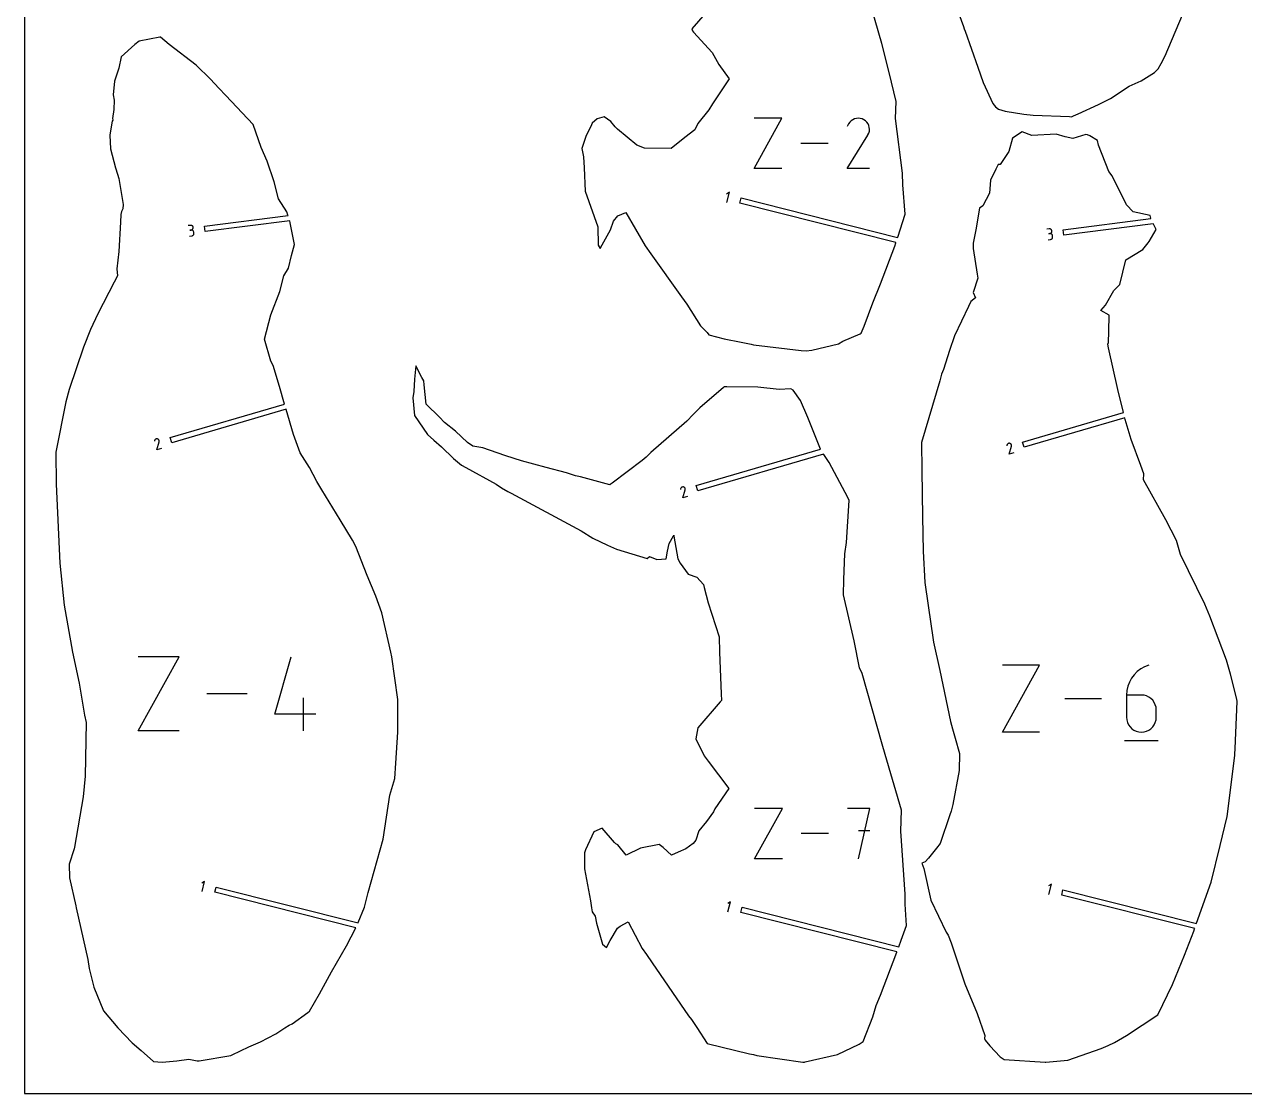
# Model space of a CAD drawing. Extents: x 0 to 560, y 0 to 480.
# Drawn here: x 0 to 258.7, y 0 to 226.6 of the extents above; entities that cross this region are included whole.
import ezdxf

# ---------------------------------------------------------------- set-up
doc = ezdxf.new("R2010")
doc.units = 0

msp = doc.modelspace()

# ---------------------------------------------------------------- linework, layer by layer
at = {"layer": 'annotation', "color": 1}
for p, q in [((154.689259, 196.07568), (160.608224, 206.735701)), ((160.608224, 206.735701), (154.689259, 206.735701)), ((174.750302, 205.55035), (174.439446, 204.954041)), ((174.996991, 205.900159), (174.750302, 205.55035)), ((175.292963, 206.192169), (174.996991, 205.900159)), ((175.629216, 206.42404), (175.292963, 206.192169)), ((175.996748, 206.593435), (175.629216, 206.42404)), ((176.386559, 206.698014), (175.996748, 206.593435)), ((176.789646, 206.735441), (176.386559, 206.698014)), ((177.197008, 206.703375), (176.789646, 206.735441)), ((177.599644, 206.59948), (177.197008, 206.703375)), ((177.988552, 206.421415), (177.599644, 206.59948)), ((178.336389, 206.174418), (177.988552, 206.421415)), ((177.988552, 206.421415), (177.988552, 206.421415)), ((178.627218, 205.878022), (178.336389, 206.174418)), ((178.858454, 205.541313), (178.627218, 205.878022)), ((179.02751, 205.173373), (178.858454, 205.541313)), ((179.131801, 204.783288), (179.02751, 205.173373)), ((179.16874, 204.38014), (179.131801, 204.783288)), ((179.135742, 203.973015), (179.16874, 204.38014)), ((174.432761, 196.075594), (178.807474, 203.11832)), ((178.807474, 203.11832), (178.812704, 203.124791)), ((178.807474, 203.11832), (178.807474, 203.11832)), ((178.812704, 203.124791), (178.817719, 203.131318)), ((178.817719, 203.131318), (178.822552, 203.137954)), ((178.822552, 203.137954), (178.827237, 203.144756)), ((178.827237, 203.144756), (178.831807, 203.151777)), ((178.831807, 203.151777), (178.836294, 203.159074)), ((178.836294, 203.159074), (178.840731, 203.166701)), ((178.840731, 203.166701), (178.845152, 203.174713)), ((178.845152, 203.174713), (178.84959, 203.183165)), ((178.84959, 203.183165), (179.030221, 203.570995)), ((178.84959, 203.183165), (178.84959, 203.183165)), ((179.030221, 203.570995), (179.135742, 203.973015)), ((170.435451, 201.40569), (164.606735, 201.40569)), ((160.608224, 196.07568), (154.689259, 196.07568)), ((179.167131, 196.075594), (174.432761, 196.075594)), ((149.489924, 191.026272), (148.885158, 190.665208)), ((148.941589, 188.854423), (149.489924, 191.026272)), ((35.216917, 184.023643), (34.723457, 183.961014)), ((35.306678, 184.026941), (35.216917, 184.023643)), ((35.393103, 184.014583), (35.306678, 184.026941)), ((35.474622, 183.987806), (35.393103, 184.014583)), ((35.549669, 183.947843), (35.474622, 183.987806)), ((35.616674, 183.895932), (35.549669, 183.947843)), ((35.674069, 183.833307), (35.616674, 183.895932)), ((35.720288, 183.761205), (35.674069, 183.833307)), ((35.75376, 183.68086), (35.720288, 183.761205)), ((35.772919, 183.593509), (35.75376, 183.68086)), ((35.005158, 181.741488), (35.498618, 181.804117)), ((35.342176, 183.036723), (35.095098, 183.005364)), ((35.095098, 183.005364), (35.342176, 183.036723)), ((35.342176, 183.036723), (35.429915, 183.055955)), ((35.431938, 183.040021), (35.342176, 183.036723)), ((35.342176, 183.036723), (35.342176, 183.036723)), ((35.429915, 183.055955), (35.51051, 183.089524)), ((35.518362, 183.027663), (35.431938, 183.040021)), ((35.498618, 181.804117), (35.586357, 181.823343)), ((35.498618, 181.804117), (35.498618, 181.804117)), ((35.51051, 183.089524), (35.582751, 183.135854)), ((35.599881, 183.000885), (35.518362, 183.027663)), ((35.582751, 183.135854), (35.645426, 183.193368)), ((35.586357, 181.823343), (35.666956, 181.856887)), ((35.674928, 182.960923), (35.599881, 183.000885)), ((35.645426, 183.193368), (35.697324, 183.260489)), ((35.666956, 181.856887), (35.739203, 181.903166)), ((35.741933, 182.909011), (35.674928, 182.960923)), ((35.697324, 183.260489), (35.737233, 183.33564)), ((35.737233, 183.33564), (35.763943, 183.417245)), ((35.739203, 181.903166), (35.801889, 181.960594)), ((35.799329, 182.846387), (35.741933, 182.909011)), ((35.763943, 183.417245), (35.776242, 183.503727)), ((35.776242, 183.503727), (35.772919, 183.593509)), ((35.772919, 183.593509), (35.772919, 183.593509)), ((35.845547, 182.774284), (35.799329, 182.846387)), ((35.801889, 181.960594), (35.853803, 182.027587)), ((35.879019, 182.69394), (35.845547, 182.774284)), ((35.853803, 182.027587), (35.893735, 182.10256)), ((35.898178, 182.606589), (35.879019, 182.69394)), ((35.893735, 182.10256), (35.920474, 182.183928)), ((35.929537, 182.35951), (35.898178, 182.606589)), ((35.898178, 182.606589), (35.898178, 182.606589)), ((35.920474, 182.183928), (35.932812, 182.270106)), ((35.932812, 182.270106), (35.929537, 182.35951)), ((217.285403, 183.262156), (216.791943, 183.199526)), ((217.410663, 182.275235), (217.163584, 182.243876)), ((217.163584, 182.243876), (217.410663, 182.275235)), ((217.375165, 183.265454), (217.285403, 183.262156)), ((217.461589, 183.253096), (217.375165, 183.265454)), ((217.410663, 182.275235), (217.498401, 182.294467)), ((217.500424, 182.278533), (217.410663, 182.275235)), ((217.410663, 182.275235), (217.410663, 182.275235)), ((217.543108, 183.226318), (217.461589, 183.253096)), ((217.498401, 182.294467), (217.578997, 182.328037)), ((217.586848, 182.266176), (217.500424, 182.278533)), ((217.618155, 183.186356), (217.543108, 183.226318)), ((217.578997, 182.328037), (217.651237, 182.374367)), ((217.668367, 182.239398), (217.586848, 182.266176)), ((217.68516, 183.134444), (217.618155, 183.186356)), ((217.651237, 182.374367), (217.713912, 182.431881)), ((217.654843, 181.061856), (217.735442, 181.0954)), ((217.743414, 182.199435), (217.668367, 182.239398)), ((217.742556, 183.07182), (217.68516, 183.134444)), ((217.713912, 182.431881), (217.76581, 182.499002)), ((217.735442, 181.0954), (217.807689, 181.141679)), ((217.788774, 182.999717), (217.742556, 183.07182)), ((217.810419, 182.147524), (217.743414, 182.199435)), ((217.76581, 182.499002), (217.805719, 182.574153)), ((217.822246, 182.919373), (217.788774, 182.999717)), ((217.805719, 182.574153), (217.832429, 182.655758)), ((217.807689, 181.141679), (217.870375, 181.199107)), ((217.867815, 182.084899), (217.810419, 182.147524)), ((217.841405, 182.832022), (217.822246, 182.919373)), ((217.832429, 182.655758), (217.844728, 182.74224)), ((217.844728, 182.74224), (217.841405, 182.832022)), ((217.841405, 182.832022), (217.841405, 182.832022)), ((217.914033, 182.012797), (217.867815, 182.084899)), ((217.870375, 181.199107), (217.922289, 181.2661)), ((217.947505, 181.932452), (217.914033, 182.012797)), ((217.922289, 181.2661), (217.962221, 181.341073)), ((217.966664, 181.845102), (217.947505, 181.932452)), ((217.962221, 181.341073), (217.988961, 181.422441)), ((217.998023, 181.598023), (217.966664, 181.845102)), ((217.966664, 181.845102), (217.966664, 181.845102)), ((217.988961, 181.422441), (218.001298, 181.508619)), ((218.001298, 181.508619), (217.998023, 181.598023)), ((217.073644, 180.98), (217.567104, 181.04263)), ((217.567104, 181.04263), (217.654843, 181.061856)), ((217.567104, 181.04263), (217.567104, 181.04263)), ((27.601665, 138.400804), (27.574046, 138.262222)), ((27.630845, 138.485884), (27.601665, 138.400804)), ((27.673367, 138.562205), (27.630845, 138.485884)), ((27.727554, 138.628765), (27.673367, 138.562205)), ((27.791726, 138.684562), (27.727554, 138.628765)), ((27.864207, 138.728596), (27.791726, 138.684562)), ((27.943317, 138.759864), (27.864207, 138.728596)), ((28.027379, 138.777365), (27.943317, 138.759864)), ((28.114713, 138.780099), (28.027379, 138.777365)), ((28.095122, 136.470831), (28.5632, 138.148936)), ((28.203643, 138.767063), (28.114713, 138.780099)), ((28.288344, 138.737705), (28.203643, 138.767063)), ((28.203643, 138.767063), (28.203643, 138.767063)), ((28.364452, 138.695028), (28.288344, 138.737705)), ((28.43091, 138.640712), (28.364452, 138.695028)), ((28.486663, 138.576437), (28.43091, 138.640712)), ((28.530655, 138.503884), (28.486663, 138.576437)), ((28.561828, 138.424733), (28.530655, 138.503884)), ((28.579128, 138.340664), (28.561828, 138.424733)), ((28.5632, 138.148936), (28.563874, 138.150549)), ((28.5632, 138.148936), (28.5632, 138.148936)), ((28.563874, 138.150549), (28.564502, 138.152161)), ((28.564502, 138.152161), (28.565086, 138.153784)), ((28.565086, 138.153784), (28.565631, 138.155432)), ((28.565631, 138.155432), (28.56614, 138.157117)), ((28.56614, 138.157117), (28.566615, 138.158853)), ((28.566615, 138.158853), (28.567062, 138.160653)), ((28.567062, 138.160653), (28.567482, 138.162529)), ((28.567482, 138.162529), (28.56788, 138.164495)), ((28.56788, 138.164495), (28.581497, 138.253358)), ((28.56788, 138.164495), (28.56788, 138.164495)), ((28.581497, 138.253358), (28.579128, 138.340664)), ((208.308472, 137.447166), (208.280853, 137.308585)), ((208.337652, 137.532246), (208.308472, 137.447166)), ((208.380174, 137.608567), (208.337652, 137.532246)), ((208.434361, 137.675127), (208.380174, 137.608567)), ((208.498534, 137.730924), (208.434361, 137.675127)), ((208.571014, 137.774958), (208.498534, 137.730924)), ((208.650124, 137.806226), (208.571014, 137.774958)), ((208.734186, 137.823728), (208.650124, 137.806226)), ((208.821521, 137.826461), (208.734186, 137.823728)), ((208.801929, 135.517194), (209.270007, 137.195298)), ((208.910451, 137.813425), (208.821521, 137.826461)), ((208.995152, 137.784067), (208.910451, 137.813425)), ((208.910451, 137.813425), (208.910451, 137.813425)), ((209.071259, 137.74139), (208.995152, 137.784067)), ((209.137718, 137.687074), (209.071259, 137.74139)), ((209.193471, 137.622799), (209.137718, 137.687074)), ((209.237462, 137.550246), (209.193471, 137.622799)), ((209.268636, 137.471095), (209.237462, 137.550246)), ((209.285935, 137.387027), (209.268636, 137.471095)), ((209.270007, 137.195298), (209.270681, 137.196911)), ((209.270007, 137.195298), (209.270007, 137.195298)), ((209.270681, 137.196911), (209.271309, 137.198523)), ((209.271309, 137.198523), (209.271894, 137.200146)), ((209.271894, 137.200146), (209.272439, 137.201794)), ((209.272439, 137.201794), (209.272947, 137.203479)), ((209.272947, 137.203479), (209.273423, 137.205215)), ((209.273423, 137.205215), (209.273869, 137.207015)), ((209.273869, 137.207015), (209.27429, 137.208891)), ((209.27429, 137.208891), (209.274688, 137.210857)), ((209.274688, 137.210857), (209.288304, 137.29972)), ((209.274688, 137.210857), (209.274688, 137.210857)), ((209.288304, 137.29972), (209.285935, 137.387027)), ((29.050159, 136.749411), (28.095122, 136.470831)), ((209.756966, 135.795773), (208.801929, 135.517194)), ((139.13378, 128.206507), (139.106161, 128.067926)), ((139.16296, 128.291588), (139.13378, 128.206507)), ((139.205482, 128.367909), (139.16296, 128.291588)), ((139.259669, 128.434468), (139.205482, 128.367909)), ((139.323842, 128.490266), (139.259669, 128.434468)), ((139.396322, 128.534299), (139.323842, 128.490266)), ((139.475432, 128.565567), (139.396322, 128.534299)), ((139.559494, 128.583069), (139.475432, 128.565567)), ((139.646829, 128.585802), (139.559494, 128.583069)), ((139.627237, 126.276535), (140.095315, 127.954639)), ((139.735759, 128.572767), (139.646829, 128.585802)), ((139.820459, 128.543409), (139.735759, 128.572767)), ((139.735759, 128.572767), (139.735759, 128.572767)), ((139.896567, 128.500731), (139.820459, 128.543409)), ((139.963026, 128.446415), (139.896567, 128.500731)), ((140.018779, 128.382141), (139.963026, 128.446415)), ((140.06277, 128.309588), (140.018779, 128.382141)), ((140.093944, 128.230437), (140.06277, 128.309588)), ((140.111243, 128.146368), (140.093944, 128.230437)), ((140.095315, 127.954639), (140.095989, 127.956253)), ((140.095315, 127.954639), (140.095315, 127.954639)), ((140.095989, 127.956253), (140.096617, 127.957864)), ((140.096617, 127.957864), (140.097202, 127.959487)), ((140.097202, 127.959487), (140.097747, 127.961135)), ((140.097747, 127.961135), (140.098255, 127.96282)), ((140.098255, 127.96282), (140.098731, 127.964556)), ((140.098731, 127.964556), (140.099177, 127.966356)), ((140.099177, 127.966356), (140.099598, 127.968232)), ((140.099598, 127.968232), (140.099995, 127.970198)), ((140.099995, 127.970198), (140.113612, 128.059062)), ((140.099995, 127.970198), (140.099995, 127.970198)), ((140.113612, 128.059062), (140.111243, 128.146368)), ((140.582274, 126.555114), (139.627237, 126.276535)), ((24.101174, 76.909811), (32.786373, 92.551801)), ((32.786373, 92.551801), (24.101174, 92.551801)), ((53.070638, 80.387226), (56.539224, 92.551801)), ((207.358958, 76.595963), (215.243312, 90.795637)), ((215.243312, 90.795637), (207.358958, 90.795637)), ((238.393695, 90.795637), (237.490381, 90.456949)), ((238.393695, 90.795637), (238.393695, 90.795637)), ((234.706263, 88.039989), (234.260064, 87.227365)), ((235.260903, 88.780693), (234.706263, 88.039989)), ((235.915476, 89.438043), (235.260903, 88.780693)), ((236.661471, 90.000606), (235.915476, 89.438043)), ((237.490381, 90.456949), (236.661471, 90.000606)), ((233.727026, 85.432088), (233.657206, 84.472303)), ((233.930816, 86.354253), (233.727026, 85.432088)), ((234.260064, 87.227365), (233.930816, 86.354253)), ((47.206363, 84.730806), (38.653591, 84.730806)), ((59.152435, 76.909811), (59.152435, 83.856793)), ((228.333664, 83.6958), (220.569525, 83.6958)), ((233.657206, 84.472303), (233.657206, 79.752733)), ((236.810413, 84.472303), (233.657206, 84.472303)), ((237.377525, 84.421693), (236.810413, 84.472303)), ((237.911158, 84.275732), (237.377525, 84.421693)), ((238.402435, 84.043221), (237.911158, 84.275732)), ((238.842483, 83.732964), (238.402435, 84.043221)), ((239.222424, 83.353761), (238.842483, 83.732964)), ((239.533384, 82.914416), (239.222424, 83.353761)), ((239.766487, 82.423731), (239.533384, 82.914416)), ((61.755836, 80.387226), (53.070638, 80.387226)), ((239.912858, 81.890507), (239.766487, 82.423731)), ((239.963621, 81.323548), (239.912858, 81.890507)), ((239.963621, 79.752733), (239.963621, 81.323548)), ((239.963621, 81.323548), (239.963621, 81.323548)), ((233.657206, 79.752733), (233.657206, 79.752733)), ((233.657206, 79.752733), (233.708115, 79.185499)), ((233.708115, 79.185499), (233.854852, 78.651539)), ((233.854852, 78.651539), (234.088431, 78.159787)), ((234.088431, 78.159787), (234.399868, 77.719178)), ((234.399868, 77.719178), (234.780176, 77.338645)), ((238.842483, 77.338645), (239.222424, 77.719178)), ((239.222424, 77.719178), (239.533384, 78.159787)), ((239.533384, 78.159787), (239.766487, 78.651539)), ((239.766487, 78.651539), (239.912858, 79.185499)), ((239.912858, 79.185499), (239.963621, 79.752733)), ((32.786373, 76.909811), (24.101174, 76.909811)), ((215.243312, 76.595963), (207.358958, 76.595963)), ((234.780176, 77.338645), (235.22037, 77.027123)), ((235.22037, 77.027123), (235.711464, 76.793546)), ((235.711464, 76.793546), (236.244474, 76.646848)), ((236.244474, 76.646848), (236.810413, 76.595963)), ((236.810413, 76.595963), (237.377525, 76.646848)), ((236.810413, 76.595963), (236.810413, 76.595963)), ((237.377525, 76.646848), (237.911158, 76.793546)), ((237.911158, 76.793546), (238.402435, 77.027123)), ((238.402435, 77.027123), (238.842483, 77.338645)), ((233.262276, 74.821004), (240.362113, 74.821004)), ((154.793677, 49.786906), (160.695669, 60.416358)), ((160.695669, 60.416358), (154.793677, 60.416358)), ((179.20622, 60.416358), (174.479427, 60.416358)), ((176.843157, 49.786906), (179.20622, 60.416358)), ((170.494716, 55.101632), (164.682713, 55.101632)), ((179.20622, 55.682899), (176.843157, 55.682899)), ((160.695669, 49.786906), (154.793677, 49.786906)), ((38.204124, 44.970346), (37.599358, 44.609282)), ((37.655789, 42.798497), (38.204124, 44.970346)), ((217.7294, 44.378842), (217.124634, 44.017778)), ((217.181065, 42.206993), (217.7294, 44.378842)), ((149.706758, 40.665585), (149.101992, 40.30452)), ((149.158423, 38.493735), (149.706758, 40.665585))]:
    msp.add_line(p, q, dxfattribs=at)
at = {"layer": 'boundary', "color": 5}
for p, q in [((181.775632, 222.575982), (176.452246, 241.229711)), ((197.297833, 230.985989), (199.13038, 226.1594)), ((144.334899, 228.918737), (141.521663, 225.701973)), ((241.831069, 219.938601), (245.505472, 228.62451)), ((141.521663, 225.701973), (141.633797, 225.262346)), ((141.633797, 225.262346), (141.860823, 224.957294)), ((199.13038, 226.1594), (199.273893, 225.700949)), ((199.273893, 225.700949), (199.454768, 225.161159)), ((199.454768, 225.161159), (202.117347, 217.560753)), ((24.352935, 223.06472), (23.398212, 222.386883)), ((28.708509, 223.876631), (24.352935, 223.06472)), ((28.876397, 223.895634), (28.708509, 223.876631)), ((30.691288, 222.377196), (28.876397, 223.895634)), ((141.860823, 224.957294), (145.845588, 220.62738)), ((183.330487, 216.423293), (181.775632, 222.575982)), ((23.398212, 222.386883), (20.524671, 219.756901)), ((36.435098, 217.957042), (30.691288, 222.377196)), ((145.845588, 220.62738), (147.215217, 218.132562)), ((241.03447, 218.341792), (241.831069, 219.938601)), ((19.987259, 217.31935), (19.066136, 214.581545)), ((20.524671, 219.756901), (19.987259, 217.31935)), ((39.42095, 214.978793), (36.435098, 217.957042)), ((147.215217, 218.132562), (149.444792, 215.090869)), ((202.117347, 217.560753), (203.269093, 214.293097)), ((240.354264, 217.168197), (241.03447, 218.341792)), ((41.217611, 213.125748), (39.42095, 214.978793)), ((149.444792, 215.090869), (145.918436, 209.788539)), ((184.788022, 210.250322), (183.330487, 216.423293)), ((236.769829, 214.67023), (239.608566, 216.451859)), ((239.608566, 216.451859), (240.354264, 217.168197)), ((19.066136, 214.581545), (18.790901, 211.709369)), ((42.720432, 211.530668), (41.217611, 213.125748)), ((203.269093, 214.293097), (205.347056, 209.823771)), ((230.253895, 210.919924), (234.233173, 213.550333)), ((234.233173, 213.550333), (236.769829, 214.67023)), ((18.790901, 211.709369), (19.055772, 210.527542)), ((19.055772, 210.527542), (18.934564, 208.589949)), ((48.491384, 205.380537), (42.720432, 211.530668)), ((145.918436, 209.788539), (145.119637, 208.52219)), ((184.677387, 206.688568), (184.788022, 210.250322)), ((205.347056, 209.823771), (205.879436, 209.141442)), ((223.390728, 207.634423), (227.709096, 209.630484)), ((227.709096, 209.630484), (230.253895, 210.919924)), ((18.934564, 208.589949), (18.665262, 206.656706)), ((122.948559, 207.045733), (121.42486, 206.596831)), ((124.294506, 206.017312), (122.948559, 207.045733)), ((145.119637, 208.52219), (142.782727, 205.625978)), ((205.879436, 209.141442), (206.503812, 208.631689)), ((206.503812, 208.631689), (207.912949, 208.2553)), ((207.912949, 208.2553), (211.921592, 207.560339)), ((211.921592, 207.560339), (213.866339, 207.391285)), ((213.866339, 207.391285), (221.564559, 207.090424)), ((221.564559, 207.090424), (221.969657, 207.04047)), ((221.969657, 207.04047), (222.422894, 207.234331)), ((222.422894, 207.234331), (223.390728, 207.634423)), ((18.607456, 206.084879), (18.260207, 204.087744)), ((18.767884, 206.32164), (18.607456, 206.084879)), ((18.665262, 206.656706), (18.734851, 206.407564)), ((18.734851, 206.407564), (18.767884, 206.32164)), ((50.20152, 200.501262), (48.491384, 205.380537)), ((120.201285, 205.299043), (119.001367, 202.826137)), ((120.371359, 205.653689), (120.201285, 205.299043)), ((121.42486, 206.596831), (120.371359, 205.653689)), ((125.244372, 204.883649), (124.294506, 206.017312)), ((125.768346, 204.394092), (125.244372, 204.883649)), ((129.847627, 200.989889), (125.768346, 204.394092)), ((142.782727, 205.625978), (142.155642, 204.271898)), ((186.165845, 195.115798), (184.677387, 206.688568)), ((18.260207, 204.087744), (18.1146, 203.150052)), ((18.1146, 203.150052), (18.227807, 200.271557)), ((119.001367, 202.826137), (118.16116, 200.319025)), ((140.038976, 202.661443), (137.117505, 200.307499)), ((142.155642, 204.271898), (140.038976, 202.661443)), ((209.502778, 202.5258), (208.740758, 199.685526)), ((211.553197, 203.86547), (209.502778, 202.5258)), ((213.620314, 203.091202), (211.553197, 203.86547)), ((218.731187, 203.343567), (213.620314, 203.091202)), ((220.635106, 202.761498), (218.731187, 203.343567)), ((222.254069, 202.461279), (220.635106, 202.761498)), ((225.014309, 203.291227), (222.254069, 202.461279)), ((225.373438, 203.228211), (225.014309, 203.291227)), ((225.853051, 202.970155), (225.373438, 203.228211)), ((227.47394, 201.977047), (225.853051, 202.970155)), ((227.692687, 201.034465), (227.47394, 201.977047)), ((18.227807, 200.271557), (19.320937, 196.222368)), ((51.449419, 197.632221), (50.20152, 200.501262)), ((118.16116, 200.319025), (118.51259, 198.546726)), ((131.489387, 200.389586), (129.847627, 200.989889)), ((137.117505, 200.307499), (131.489387, 200.389586)), ((208.740758, 199.685526), (206.847562, 196.914579)), ((229.891365, 195.409736), (227.692687, 201.034465)), ((52.95971, 193.262805), (51.449419, 197.632221)), ((118.51259, 198.546726), (118.675964, 196.236192)), ((206.471462, 196.950952), (205.968881, 195.926856)), ((206.847562, 196.914579), (206.471462, 196.950952)), ((19.320937, 196.222368), (19.743008, 194.86444)), ((19.743008, 194.86444), (19.990917, 193.976425)), ((118.675964, 196.236192), (118.881399, 191.259963)), ((186.202595, 192.579385), (186.165845, 195.115798)), ((205.968881, 195.926856), (204.788375, 193.584464)), ((230.614066, 194.545701), (229.891365, 195.409736)), ((233.642203, 188.365175), (230.614066, 194.545701)), ((19.990917, 193.976425), (20.93718, 188.417737)), ((53.887535, 189.668047), (52.95971, 193.262805)), ((186.717005, 186.396781), (186.202595, 192.579385)), ((204.788375, 193.584464), (204.601451, 190.857891)), ((55.646383, 186.859064), (53.887535, 189.668047)), ((118.881399, 191.259963), (121.573369, 183.745467)), ((151.672227, 188.729172), (151.95276, 189.840306)), ((151.95276, 189.840306), (185.127676, 181.464505)), ((204.601451, 190.857891), (203.17155, 188.191135)), ((20.463412, 186.347779), (20.400925, 184.675361)), ((20.596412, 186.975467), (20.463412, 186.347779)), ((20.853343, 187.554488), (20.596412, 186.975467)), ((20.93718, 188.417737), (20.853343, 187.554488)), ((55.88301, 186.16836), (55.646383, 186.859064)), ((125.790761, 186.068237), (127.540641, 186.773485)), ((127.540641, 186.773485), (131.591746, 179.68868)), ((184.775466, 180.371468), (151.672227, 188.729172)), ((185.149189, 181.53127), (186.717005, 186.396781)), ((202.490106, 187.644644), (201.727834, 183.056551)), ((203.17155, 188.191135), (202.490106, 187.644644)), ((235.095119, 186.921301), (233.642203, 188.365175)), ((238.656061, 186.099687), (235.095119, 186.921301)), ((20.400925, 184.675361), (20.048367, 178.462133)), ((38.189447, 183.852146), (55.906176, 186.100739)), ((38.333739, 182.715266), (38.189447, 183.852146)), ((56.285441, 184.993682), (38.333739, 182.715266)), ((55.906176, 186.100739), (55.88301, 186.16836)), ((56.291075, 184.977235), (56.285441, 184.993682)), ((56.378423, 184.528129), (56.291075, 184.977235)), ((57.277228, 179.974725), (56.378423, 184.528129)), ((121.573369, 183.745467), (121.659076, 179.81954)), ((124.269526, 183.050551), (124.874886, 184.885073)), ((124.874886, 184.885073), (125.790761, 186.068237)), ((220.257933, 183.090659), (238.822211, 185.446822)), ((239.325749, 184.355537), (220.402225, 181.953779)), ((238.804815, 185.515176), (238.656061, 186.099687)), ((238.822211, 185.446822), (238.804815, 185.515176)), ((239.360406, 184.289374), (239.325749, 184.355537)), ((239.94219, 183.178719), (239.360406, 184.289374)), ((122.518352, 179.864737), (124.269526, 183.050551)), ((185.127676, 181.464505), (185.149189, 181.53127)), ((201.727834, 183.056551), (201.170519, 180.265716)), ((220.402225, 181.953779), (220.257933, 183.090659)), ((238.494169, 180.62616), (239.94219, 183.178719)), ((56.591907, 177.64361), (57.277228, 179.974725)), ((121.659076, 179.81954), (122.049476, 179.10732)), ((122.049476, 179.10732), (122.518352, 179.864737)), ((131.591746, 179.68868), (132.798575, 177.969781)), ((181.520361, 171.636991), (184.53493, 179.624997)), ((184.53493, 179.624997), (184.753952, 180.304703)), ((184.753952, 180.304703), (184.775466, 180.371468)), ((201.170519, 180.265716), (201.118147, 179.133559)), ((201.118147, 179.133559), (202.021009, 173.704741)), ((233.544293, 176.73385), (237.123224, 178.898438)), ((237.123224, 178.898438), (238.276612, 180.350751)), ((238.276612, 180.350751), (238.494169, 180.62616)), ((20.048367, 178.462133), (19.597789, 174.79411)), ((56.012961, 174.968258), (56.591907, 177.64361)), ((132.798575, 177.969781), (139.301186, 168.874076)), ((232.210569, 171.516127), (233.544293, 176.73385)), ((19.733101, 173.353384), (19.016159, 171.991602)), ((19.597789, 174.79411), (19.733101, 173.353384)), ((54.153354, 170.014262), (55.026044, 173.351452)), ((55.026044, 173.351452), (56.012961, 174.968258)), ((202.021009, 173.704741), (202.109874, 172.809677)), ((19.016159, 171.991602), (15.595641, 165.256813)), ((179.849589, 167.610405), (181.520361, 171.636991)), ((202.109874, 172.809677), (201.170976, 169.798534)), ((230.943073, 170.181782), (232.210569, 171.516127)), ((52.248976, 165.071618), (54.153354, 170.014262)), ((139.301186, 168.874076), (140.458966, 167.310835)), ((201.646258, 168.678156), (200.646707, 167.874095)), ((201.170976, 169.798534), (201.646258, 168.678156)), ((229.190841, 167.086572), (230.943073, 170.181782)), ((140.458966, 167.310835), (143.310275, 162.719396)), ((178.058056, 162.672778), (179.849589, 167.610405)), ((200.157831, 166.843123), (197.213116, 160.614646)), ((200.646707, 167.874095), (200.157831, 166.843123)), ((228.224312, 165.980039), (229.190841, 167.086572)), ((230.005151, 164.994822), (228.224312, 165.980039)), ((15.595641, 165.256813), (13.996646, 161.968687)), ((50.909463, 159.89629), (52.248976, 165.071618)), ((229.917338, 161.501179), (230.005151, 164.994822)), ((13.996646, 161.968687), (12.499446, 158.179347)), ((143.310275, 162.719396), (144.722949, 161.289713)), ((144.722949, 161.289713), (145.077738, 160.850522)), ((145.077738, 160.850522), (148.349883, 159.999591)), ((173.508789, 159.511964), (177.188135, 161.007266)), ((177.188135, 161.007266), (177.428652, 161.156501)), ((177.428652, 161.156501), (178.058056, 162.672778)), ((197.213116, 160.614646), (196.11161, 157.512184)), ((229.810935, 159.215442), (229.917338, 161.501179)), ((12.499446, 158.179347), (9.491568, 149.243327)), ((52.272768, 155.229246), (50.909463, 159.89629)), ((148.349883, 159.999591), (151.978427, 159.273929)), ((151.978427, 159.273929), (154.10825, 158.863437)), ((154.10825, 158.863437), (154.585065, 158.724396)), ((154.585065, 158.724396), (164.68762, 157.520693)), ((166.976314, 157.569927), (172.570875, 158.897458)), ((172.570875, 158.897458), (173.508789, 159.511964)), ((229.715656, 158.811431), (229.810935, 159.215442)), ((229.866944, 158.098881), (229.715656, 158.811431)), ((231.843768, 149.247022), (229.866944, 158.098881)), ((52.748458, 154.310148), (52.272768, 155.229246)), ((164.68762, 157.520693), (165.740705, 157.459016)), ((165.740705, 157.459016), (166.976314, 157.569927)), ((196.11161, 157.512184), (194.879129, 153.48808)), ((54.088731, 149.862696), (52.748458, 154.310148)), ((82.965657, 154.284016), (82.692967, 151.427636)), ((84.283295, 151.763223), (82.965657, 154.284016)), ((194.879129, 153.48808), (194.458674, 152.515952)), ((82.692967, 151.427636), (82.531428, 148.775824)), ((84.6532, 151.095557), (84.283295, 151.763223)), ((84.731489, 150.197447), (84.6532, 151.095557)), ((85.200558, 146.117472), (84.731489, 150.197447)), ((194.078259, 151.05175), (190.220778, 138.013027)), ((194.458674, 152.515952), (194.078259, 151.05175)), ((9.491568, 149.243327), (8.780401, 146.60218)), ((55.177933, 146.13432), (54.088731, 149.862696)), ((82.531428, 148.775824), (82.368435, 147.444127)), ((148.21788, 149.636246), (143.185272, 145.334217)), ((148.378636, 149.789088), (148.21788, 149.636246)), ((148.900673, 149.818759), (148.378636, 149.789088)), ((155.470687, 149.705984), (148.900673, 149.818759)), ((160.02649, 149.262662), (155.470687, 149.705984)), ((162.513073, 149.388992), (160.02649, 149.262662)), ((162.995139, 149.091324), (162.513073, 149.388992)), ((164.514343, 146.917794), (162.995139, 149.091324)), ((233.039286, 144.350678), (231.843768, 149.247022)), ((8.780401, 146.60218), (6.6675, 135.950935)), ((30.908722, 139.055118), (55.177933, 146.13432)), ((55.499292, 145.034299), (31.22963, 137.954966)), ((55.518921, 144.967108), (55.499292, 145.034299)), ((57.050331, 139.725042), (55.518921, 144.967108)), ((82.368435, 147.444127), (82.670786, 143.702528)), ((88.013394, 143.377208), (85.200558, 146.117472)), ((143.185272, 145.334217), (142.311872, 144.427022)), ((166.070843, 143.282391), (164.514343, 146.917794)), ((82.670786, 143.702528), (85.438149, 139.700828)), ((89.091243, 142.274013), (88.013394, 143.377208)), ((140.427731, 142.516476), (132.785561, 135.869998)), ((141.814131, 143.928389), (140.427731, 142.516476)), ((142.311872, 144.427022), (141.814131, 143.928389)), ((168.78807, 136.619088), (166.070843, 143.282391)), ((211.615529, 138.10148), (233.039286, 144.350678)), ((233.311381, 143.236287), (211.936438, 137.001328)), ((233.328001, 143.168218), (233.311381, 143.236287)), ((233.395217, 142.89293), (233.328001, 143.168218)), ((234.668964, 138.637934), (233.395217, 142.89293)), ((58.48018, 135.816923), (57.050331, 139.725042)), ((85.438149, 139.700828), (86.82438, 138.519451)), ((91.401466, 140.417154), (89.091243, 142.274013)), ((93.923573, 137.969716), (91.401466, 140.417154)), ((31.22963, 137.954966), (30.908722, 139.055118)), ((86.82438, 138.519451), (88.441304, 137.112166)), ((88.441304, 137.112166), (90.937613, 134.595453)), ((95.062776, 137.199723), (93.923573, 137.969716)), ((97.211726, 136.86612), (95.062776, 137.199723)), ((190.220778, 138.013027), (190.245658, 132.098229)), ((211.936438, 137.001328), (211.615529, 138.10148)), ((236.690281, 133.098976), (234.668964, 138.637934)), ((6.6675, 135.950935), (6.731576, 129.169847)), ((60.451991, 132.708381), (58.48018, 135.816923)), ((90.937613, 134.595453), (92.667178, 133.222368)), ((98.588486, 136.406104), (97.211726, 136.86612)), ((102.091085, 135.181722), (98.588486, 136.406104)), ((105.416109, 134.084701), (102.091085, 135.181722)), ((131.828885, 134.906286), (130.992427, 134.215867)), ((132.785561, 135.869998), (131.828885, 134.906286)), ((142.440837, 128.860821), (168.814644, 136.553922)), ((169.429215, 135.539431), (142.761746, 127.76067)), ((168.814644, 136.553922), (168.78807, 136.619088)), ((169.46876, 135.478049), (169.429215, 135.539431)), ((170.592119, 133.734377), (169.46876, 135.478049)), ((62.008715, 129.738322), (60.451991, 132.708381)), ((92.667178, 133.222368), (93.576633, 132.678972)), ((93.576633, 132.678972), (100.030997, 129.195224)), ((110.604957, 132.729174), (105.416109, 134.084701)), ((114.936251, 131.553403), (110.604957, 132.729174)), ((130.992427, 134.215867), (124.608982, 129.390499)), ((174.572104, 126.343598), (170.592119, 133.734377)), ((190.245658, 132.098229), (190.40669, 122.254579)), ((237.309737, 131.345096), (236.690281, 133.098976)), ((63.085428, 127.951097), (62.008715, 129.738322)), ((116.866136, 130.947624), (114.936251, 131.553403)), ((117.898211, 130.715739), (116.866136, 130.947624)), ((124.13605, 129.023443), (117.898211, 130.715739)), ((124.608982, 129.390499), (124.195663, 129.071473)), ((237.273736, 130.058645), (237.309737, 131.345096)), ((241.97281, 121.642919), (237.273736, 130.058645)), ((6.731576, 129.169847), (7.53303, 112.408904)), ((66.958171, 121.604195), (63.085428, 127.951097)), ((100.030997, 129.195224), (101.142746, 128.411157)), ((101.142746, 128.411157), (102.507311, 127.605071)), ((102.507311, 127.605071), (103.2086, 127.238537)), ((103.2086, 127.238537), (118.026636, 119.291467)), ((124.195663, 129.071473), (124.13605, 129.023443)), ((142.761746, 127.76067), (142.440837, 128.860821)), ((174.313094, 116.805191), (174.838019, 125.73213)), ((174.838019, 125.73213), (174.572104, 126.343598)), ((69.56562, 117.301665), (66.958171, 121.604195)), ((190.40669, 122.254579), (190.534398, 114.951679)), ((244.266215, 117.200914), (241.97281, 121.642919)), ((118.026636, 119.291467), (120.493761, 117.74676)), ((70.264841, 115.923154), (69.56562, 117.301665)), ((120.493761, 117.74676), (123.628304, 116.24792)), ((136.323263, 114.954958), (136.715851, 116.615415)), ((136.715851, 116.615415), (137.639896, 118.207052)), ((137.639896, 118.207052), (137.686614, 118.33466)), ((137.686614, 118.33466), (137.697811, 118.118627)), ((137.697811, 118.118627), (138.539376, 113.358575)), ((173.932811, 114.405673), (174.313094, 116.805191)), ((245.094817, 114.287878), (244.266215, 117.200914)), ((72.658216, 109.838409), (70.264841, 115.923154)), ((123.628304, 116.24792), (125.54635, 115.398443)), ((125.54635, 115.398443), (132.017254, 113.390802)), ((132.017254, 113.390802), (132.513534, 113.829518)), ((132.513534, 113.829518), (134.087917, 113.208863)), ((136.046614, 113.31732), (136.323263, 114.954958)), ((173.723228, 108.946012), (173.932811, 114.405673)), ((190.534398, 114.951679), (190.889924, 108.315482)), ((250.232635, 103.751462), (245.094817, 114.287878)), ((7.53303, 112.408904), (8.439458, 103.554976)), ((134.087917, 113.208863), (136.046614, 113.31732)), ((138.539376, 113.358575), (138.999743, 112.431382)), ((138.999743, 112.431382), (140.729088, 110.12797)), ((74.488009, 105.455263), (72.658216, 109.838409)), ((140.729088, 110.12797), (142.53637, 109.443273)), ((142.53637, 109.443273), (143.952848, 107.925671)), ((173.658676, 105.697718), (173.723228, 108.946012)), ((143.952848, 107.925671), (144.084147, 107.250379)), ((144.084147, 107.250379), (144.969657, 104.005083)), ((190.889924, 108.315482), (192.211516, 99.100185)), ((8.439458, 103.554976), (10.201762, 93.58865)), ((75.781348, 101.890032), (74.488009, 105.455263)), ((144.969657, 104.005083), (147.275515, 96.832379)), ((175.893557, 95.961513), (173.658676, 105.697718)), ((251.347991, 101.225118), (250.232635, 103.751462)), ((77.721467, 93.53881), (75.781348, 101.890032)), ((254.833884, 91.850639), (251.347991, 101.225118)), ((192.211516, 99.100185), (192.495516, 97.173791)), ((147.275515, 96.832379), (147.334637, 93.573361)), ((177.08147, 90.251818), (175.893557, 95.961513)), ((192.495516, 97.173791), (192.738912, 95.711949)), ((10.201762, 93.58865), (11.620544, 86.968523)), ((77.902618, 92.556837), (77.721467, 93.53881)), ((147.334637, 93.573361), (147.743959, 84.74181)), ((192.738912, 95.711949), (194.054876, 89.672673)), ((79.193434, 83.49933), (77.902618, 92.556837)), ((255.701639, 88.900316), (254.833884, 91.850639)), ((177.622018, 89.028579), (177.08147, 90.251818)), ((181.864067, 74.051282), (177.622018, 89.028579)), ((194.054876, 89.672673), (196.312513, 78.898965)), ((257.016249, 83.590031), (255.701639, 88.900316)), ((11.620544, 86.968523), (12.771628, 80.209054)), ((79.136712, 76.605221), (79.193434, 83.49933)), ((147.503976, 83.013772), (142.782568, 77.507781)), ((147.799031, 83.297476), (147.503976, 83.013772)), ((147.743959, 84.74181), (147.799031, 83.297476)), ((256.727191, 73.165194), (257.105362, 83.117098)), ((257.105362, 83.117098), (257.016249, 83.590031)), ((12.771628, 80.209054), (13.101465, 78.683504)), ((13.101465, 78.683504), (12.88669, 67.293896)), ((196.312513, 78.898965), (196.78378, 77.29803)), ((78.718519, 70.016764), (79.136712, 76.605221)), ((142.782568, 77.507781), (142.346792, 75.203491)), ((142.346792, 75.203491), (144.099654, 71.602445)), ((196.78378, 77.29803), (197.340508, 75.340356)), ((197.340508, 75.340356), (198.218386, 72.063133)), ((182.49952, 71.859581), (181.864067, 74.051282)), ((256.658162, 71.909754), (256.727191, 73.165194)), ((78.510912, 66.814644), (78.718519, 70.016764)), ((144.099654, 71.602445), (144.942833, 70.483088)), ((144.942833, 70.483088), (149.344641, 64.683617)), ((185.944323, 60.069654), (182.49952, 71.859581)), ((198.218386, 72.063133), (198.181004, 68.503452)), ((254.963715, 58.746805), (256.646338, 71.65477)), ((256.646338, 71.65477), (256.655082, 71.832171)), ((256.655082, 71.832171), (256.658162, 71.909754)), ((12.88669, 67.293896), (12.469353, 62.926283)), ((198.181004, 68.503452), (196.816042, 61.244895)), ((77.496198, 63.239299), (78.510912, 66.814644)), ((149.344641, 64.683617), (146.404498, 60.382769)), ((12.469353, 62.926283), (10.612105, 52.238436)), ((76.05639, 53.928885), (77.496198, 63.239299)), ((146.07763, 59.728536), (144.612858, 57.650474)), ((146.404498, 60.382769), (146.07763, 59.728536)), ((185.787268, 55.640301), (185.944323, 60.069654)), ((196.467445, 59.885763), (196.187413, 59.105439)), ((196.816042, 61.244895), (196.467445, 59.885763)), ((144.612858, 57.650474), (143.009202, 55.67369)), ((196.187413, 59.105439), (194.14549, 52.984715)), ((253.533703, 52.575825), (254.963715, 58.746805)), ((120.747221, 55.49251), (118.958724, 51.652314)), ((122.456644, 56.272533), (120.747221, 55.49251)), ((125.130267, 53.197589), (122.456644, 56.272533)), ((143.009202, 55.67369), (142.318209, 53.720685)), ((186.726489, 42.237278), (185.787268, 55.640301)), ((10.561051, 51.898698), (9.515506, 48.636045)), ((10.612105, 52.238436), (10.561051, 51.898698)), ((72.915091, 42.58849), (76.05639, 53.928885)), ((125.372102, 52.908697), (125.130267, 53.197589)), ((125.826802, 52.702407), (125.372102, 52.908697)), ((127.577121, 50.517054), (125.826802, 52.702407)), ((130.602512, 52.013712), (127.577121, 50.517054)), ((134.598285, 52.775538), (130.602512, 52.013712)), ((135.458782, 52.19134), (134.598285, 52.775538)), ((137.200111, 50.565184), (135.458782, 52.19134)), ((140.263371, 51.8895), (138.626208, 51.174086)), ((141.778188, 52.975203), (140.263371, 51.8895)), ((142.318209, 53.720685), (141.778188, 52.975203)), ((193.404575, 51.99911), (191.712395, 49.890716)), ((194.14549, 52.984715), (193.404575, 51.99911)), ((251.576496, 44.807347), (253.533703, 52.575825)), ((118.76508, 51.016993), (118.716072, 47.670632)), ((118.887468, 51.461007), (118.76508, 51.016993)), ((118.958724, 51.652314), (118.887468, 51.461007)), ((138.626208, 51.174086), (137.200111, 50.565184)), ((191.712395, 49.890716), (190.956654, 49.138136)), ((9.515506, 48.636045), (9.540481, 45.739548)), ((118.716072, 47.670632), (119.991309, 40.841092)), ((190.956654, 49.138136), (190.2656, 48.816084)), ((190.2656, 48.816084), (190.694027, 47.718808)), ((190.694027, 47.718808), (192.145986, 40.977236)), ((9.540481, 45.739548), (10.892424, 39.762486)), ((248.528864, 36.110813), (251.576496, 44.807347)), ((40.386427, 42.673246), (40.66696, 43.784379)), ((70.240577, 35.135852), (40.386427, 42.673246)), ((40.66696, 43.784379), (70.748679, 36.18953)), ((72.122991, 39.522696), (72.915091, 42.58849)), ((186.714769, 40.123554), (186.726489, 42.237278)), ((219.911703, 42.081742), (220.192236, 43.192876)), ((248.125081, 34.958601), (219.911703, 42.081742)), ((220.192236, 43.192876), (248.50562, 36.044485)), ((10.892424, 39.762486), (10.991314, 39.357441)), ((10.991314, 39.357441), (13.447841, 28.399351)), ((70.77564, 36.254919), (72.122991, 39.522696)), ((119.991309, 40.841092), (120.195576, 39.369313)), ((120.195576, 39.369313), (120.388677, 38.493954)), ((151.889061, 38.368485), (152.169593, 39.479618)), ((152.169593, 39.479618), (185.373121, 31.096594)), ((187.045778, 35.630774), (186.714769, 40.123554)), ((192.145986, 40.977236), (195.451364, 34.244864)), ((70.748679, 36.18953), (70.77564, 36.254919)), ((120.388677, 38.493954), (120.978007, 37.591585)), ((120.978007, 37.591585), (121.273559, 36.100997)), ((126.303464, 35.457099), (127.978299, 36.419989)), ((127.978299, 36.419989), (130.951469, 30.739932)), ((184.968534, 30.016781), (151.889061, 38.368485)), ((68.30622, 31.327085), (70.240577, 35.135852)), ((121.273559, 36.100997), (122.589905, 31.700885)), ((124.212465, 32.419548), (125.74969, 35.02921)), ((125.74969, 35.02921), (126.303464, 35.457099)), ((185.912771, 32.536884), (187.045778, 35.630774)), ((195.451364, 34.244864), (195.8272, 33.594599)), ((245.985352, 29.362091), (247.932667, 34.409542)), ((247.932667, 34.409542), (248.101836, 34.892273)), ((248.101836, 34.892273), (248.125081, 34.958601)), ((248.50562, 36.044485), (248.528864, 36.110813)), ((65.12853, 25.816254), (68.30622, 31.327085)), ((122.589905, 31.700885), (123.403827, 30.957725)), ((123.403827, 30.957725), (124.212465, 32.419548)), ((185.373121, 31.096594), (185.912771, 32.536884)), ((195.8272, 33.594599), (196.515491, 31.948747)), ((196.515491, 31.948747), (199.403655, 23.240493)), ((130.951469, 30.739932), (131.877797, 29.448366)), ((131.877797, 29.448366), (133.070844, 27.702834)), ((181.530329, 20.840447), (184.943822, 29.950824)), ((184.943822, 29.950824), (184.968534, 30.016781)), ((243.386476, 23.123477), (245.985352, 29.362091)), ((13.447841, 28.399351), (13.719469, 26.537415)), ((13.719469, 26.537415), (14.750329, 22.591195)), ((133.070844, 27.702834), (140.811882, 16.48117)), ((62.559635, 21.116291), (65.12853, 25.816254)), ((14.750329, 22.591195), (16.768371, 17.537949)), ((60.462364, 17.497756), (62.559635, 21.116291)), ((180.562244, 18.6475), (181.530329, 20.840447)), ((199.403655, 23.240493), (201.96981, 16.9524)), ((240.263048, 16.667079), (243.386476, 23.123477)), ((179.867661, 16.285038), (180.562244, 18.6475)), ((16.768371, 17.537949), (19.795293, 13.923123)), ((56.768677, 14.788004), (60.108586, 17.157908)), ((60.108586, 17.157908), (60.462364, 17.497756)), ((140.811882, 16.48117), (141.413483, 15.68903)), ((141.413483, 15.68903), (142.594603, 14.02606)), ((177.795306, 11.0663), (179.867661, 16.285038)), ((201.96981, 16.9524), (203.650569, 12.334889)), ((233.625806, 12.307028), (240.263048, 16.667079)), ((19.795293, 13.923123), (22.817886, 10.724166)), ((53.286788, 12.640924), (55.235096, 13.908408)), ((55.235096, 13.908408), (56.157666, 14.518251)), ((56.157666, 14.518251), (56.768677, 14.788004)), ((142.594603, 14.02606), (144.749712, 10.603882)), ((22.817886, 10.724166), (24.748665, 9.120125)), ((47.59013, 9.906086), (50.031339, 10.939533)), ((50.031339, 10.939533), (53.286788, 12.640924)), ((144.749712, 10.603882), (153.73112, 8.406548)), ((172.418772, 8.285937), (176.96484, 10.509701)), ((176.96484, 10.509701), (177.795306, 11.0663)), ((203.650569, 12.334889), (203.559728, 11.706774)), ((203.559728, 11.706774), (203.72074, 11.289998)), ((203.72074, 11.289998), (204.67736, 10.09024)), ((229.787834, 10.171823), (231.139864, 10.808421)), ((231.139864, 10.808421), (233.625806, 12.307028)), ((24.748665, 9.120125), (27.388216, 6.801208)), ((37.034371, 6.922133), (43.797702, 8.085562)), ((43.797702, 8.085562), (44.076135, 8.194358)), ((44.076135, 8.194358), (47.59013, 9.906086)), ((153.73112, 8.406548), (154.603966, 8.252932)), ((154.603966, 8.252932), (155.310502, 8.083318)), ((155.310502, 8.083318), (165.057023, 6.6675)), ((165.538757, 6.720796), (172.418772, 8.285937)), ((204.67736, 10.09024), (206.852543, 7.781845)), ((206.852543, 7.781845), (207.702922, 7.230839)), ((221.211658, 7.107866), (228.304859, 9.573478)), ((228.304859, 9.573478), (229.787834, 10.171823)), ((27.388216, 6.801208), (29.232052, 6.6675)), ((29.232052, 6.6675), (32.315496, 6.950734)), ((32.315496, 6.950734), (34.825458, 7.301022)), ((34.825458, 7.301022), (36.660414, 6.965877)), ((36.660414, 6.965877), (37.034371, 6.922133)), ((165.057023, 6.6675), (165.375001, 6.686156)), ((165.375001, 6.686156), (165.538757, 6.720796)), ((207.702922, 7.230839), (216.432226, 6.677334)), ((216.432226, 6.677334), (216.482447, 6.675738)), ((216.482447, 6.675738), (216.552949, 6.6675)), ((216.552949, 6.6675), (221.211658, 7.107866))]:
    msp.add_line(p, q, dxfattribs=at)
at = {"layer": 'frame', "color": 5}
for p, q in [((0, 480), (0, 0)), ((0, 0), (560, 0))]:
    msp.add_line(p, q, dxfattribs=at)

doc.saveas('drawing.dxf')
